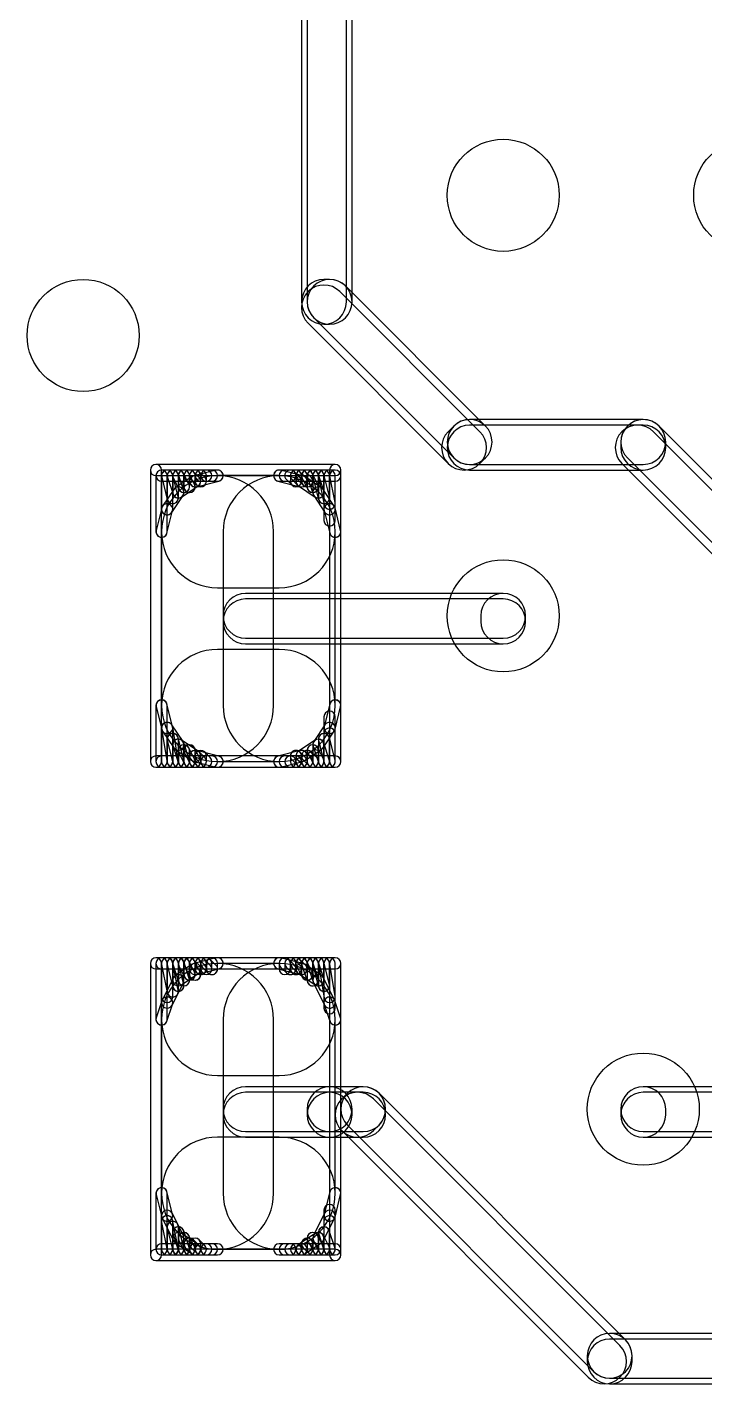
# Model space of a CAD drawing. Extents: x 2.7 to 76.1, y 3.1 to 47.6.
# Drawn here: x 14.99 to 18.06, y 6.9 to 13.05 of the extents above; entities that cross this region are included whole.
import ezdxf

# ---------------------------------------------------------------- set-up
doc = ezdxf.new("R2010")
doc.units = 0

msp = doc.modelspace()

# ---------------------------------------------------------------- linework, layer by layer
for points in [[(16.230575, 14.011275), (16.230575, 11.801475, 1), (16.433825, 11.801475), (16.433825, 14.011275, 1)], [(16.459225, 11.801475), (16.459225, 14.011275, 1), (16.255975, 14.011275), (16.255975, 11.801475, 1)], [(16.3322, 11.69985), (16.3576, 11.69985, 1), (16.3576, 11.9031), (16.3322, 11.9031, 1)], [(16.26034, 11.704215), (16.89534, 11.069215, 1), (17.039055, 11.21293), (16.404055, 11.84793, 1)], [(17.064455, 11.23833), (16.429455, 11.87333, 1), (16.28574, 11.729615), (16.92074, 11.094615, 1)], [(17.039055, 11.069215), (17.064455, 11.094615, 1), (16.92074, 11.23833), (16.89534, 11.21293, 1)], [(17.78, 11.2681), (16.9926, 11.2681, 1), (16.9926, 11.06485), (17.78, 11.06485, 1)], [(17.881625, 11.141075), (17.881625, 11.166475, 1), (17.678375, 11.166475), (17.678375, 11.141075, 1)], [(18.639255, 10.45093), (17.851855, 11.23833, 1), (17.70814, 11.094615), (18.49554, 10.307215, 1)], [(16.9926, 11.03945), (17.78, 11.03945, 1), (17.78, 11.2427), (16.9926, 11.2427, 1)], [(17.68274, 11.069215), (18.47014, 10.281815, 1), (18.613855, 10.42553), (17.826455, 11.21293, 1)], [(16.383, 11.0649), (15.5702, 11.0649, 1), (15.5702, 11.01405), (16.383, 11.01405, 1)], [(15.544775, 11.039475), (15.544775, 9.718675, 1), (15.595625, 9.718675), (15.595625, 11.039475, 1)], [(16.408425, 9.718675), (16.408425, 11.039475, 1), (16.357575, 11.039475), (16.357575, 9.718675, 1)], [(15.8496, 11.0395), (15.5956, 11.0395, 1), (15.5956, 10.98865), (15.8496, 10.98865, 1)], [(15.570175, 11.014075), (15.570175, 10.760075, 1), (15.621025, 10.760075), (15.621025, 11.014075, 1)], [(15.59633, 11.007905), (15.62173, 10.906305, 1), (15.671065, 10.91864), (15.645665, 11.02024, 1)], [(15.646425, 10.861675), (15.646425, 11.014075, 1), (15.595575, 11.014075), (15.595575, 10.861675, 1)], [(16.129, 11.0141), (15.8496, 11.0141, 1), (15.8496, 10.50605), (16.129, 10.50605, 1)], [(15.595575, 10.760075), (15.595575, 9.972675, 1), (16.103625, 9.972675), (16.103625, 10.760075, 1)], [(15.622275, 11.00603), (15.647675, 10.92983, 1), (15.69592, 10.945915), (15.67052, 11.022115, 1)], [(15.671825, 10.912475), (15.671825, 11.014075, 1), (15.620975, 11.014075), (15.620975, 10.912475, 1)], [(15.649055, 11.0027), (15.674455, 10.9519, 1), (15.71994, 10.974645), (15.69454, 11.025445, 1)], [(15.697225, 10.937875), (15.697225, 11.014075, 1), (15.646375, 11.014075), (15.646375, 10.937875, 1)], [(15.6859, 10.91672), (15.7621, 10.96752, 1), (15.733895, 11.009825), (15.657695, 10.959025, 1)], [(15.674455, 11.0027), (15.699855, 10.9519, 1), (15.74534, 10.974645), (15.71994, 11.025445, 1)], [(15.722625, 10.963275), (15.722625, 11.014075, 1), (15.671775, 11.014075), (15.671775, 10.963275, 1)], [(15.70462, 10.996095), (15.73002, 10.970695, 1), (15.765975, 11.00665), (15.740575, 11.03205, 1)], [(15.748025, 10.963275), (15.748025, 11.014075, 1), (15.697175, 11.014075), (15.697175, 10.963275, 1)], [(15.754165, 10.964005), (15.855765, 10.989405, 1), (15.84343, 11.03874), (15.74183, 11.01334, 1)], [(15.73002, 10.996095), (15.75542, 10.970695, 1), (15.791375, 11.00665), (15.765975, 11.03205, 1)], [(15.773425, 10.988675), (15.773425, 11.014075, 1), (15.722575, 11.014075), (15.722575, 10.988675, 1)], [(15.798825, 10.988675), (15.798825, 11.014075, 1), (15.747975, 11.014075), (15.747975, 10.988675, 1)], [(15.7734, 10.98865), (15.7988, 10.98865, 1), (15.7988, 11.0395), (15.7734, 11.0395, 1)], [(15.7988, 10.98865), (15.8242, 10.98865, 1), (15.8242, 11.0395), (15.7988, 11.0395, 1)], [(16.383025, 9.972675), (16.383025, 10.760075, 1), (15.874975, 10.760075), (15.874975, 9.972675, 1)], [(16.12283, 10.989405), (16.22443, 10.964005, 1), (16.236765, 11.01334), (16.135165, 11.03874, 1)], [(16.383, 11.0395), (16.129, 11.0395, 1), (16.129, 10.98865), (16.383, 10.98865, 1)], [(16.1544, 10.98865), (16.1798, 10.98865, 1), (16.1798, 11.0395), (16.1544, 11.0395, 1)], [(16.16182, 10.996095), (16.18722, 10.970695, 1), (16.223175, 11.00665), (16.197775, 11.03205, 1)], [(16.18722, 10.996095), (16.21262, 10.970695, 1), (16.248575, 11.00665), (16.223175, 11.03205, 1)], [(16.230625, 10.988675), (16.230625, 11.014075, 1), (16.179775, 11.014075), (16.179775, 10.988675, 1)], [(16.21262, 10.996095), (16.23802, 10.970695, 1), (16.273975, 11.00665), (16.248575, 11.03205, 1)], [(16.256025, 10.988675), (16.256025, 11.014075, 1), (16.205175, 11.014075), (16.205175, 10.988675, 1)], [(16.216495, 10.96752), (16.292695, 10.91672, 1), (16.3209, 10.959025), (16.2447, 11.009825, 1)], [(16.233255, 11.0027), (16.258655, 10.9519, 1), (16.30414, 10.974645), (16.27874, 11.025445, 1)], [(16.281425, 10.988675), (16.281425, 11.014075, 1), (16.230575, 11.014075), (16.230575, 10.988675, 1)], [(16.257275, 11.00603), (16.282675, 10.92983, 1), (16.33092, 10.945915), (16.30552, 11.022115, 1)], [(16.306825, 10.963275), (16.306825, 11.014075, 1), (16.255975, 11.014075), (16.255975, 10.963275, 1)], [(16.28213, 11.007905), (16.30753, 10.906305, 1), (16.356865, 10.91864), (16.331465, 11.02024, 1)], [(16.332225, 10.937875), (16.332225, 11.014075, 1), (16.281375, 11.014075), (16.281375, 10.937875, 1)], [(16.307265, 11.009085), (16.332665, 10.882085, 1), (16.38253, 10.89206), (16.35713, 11.01906, 1)], [(16.357625, 10.912475), (16.357625, 11.014075, 1), (16.306775, 11.014075), (16.306775, 10.912475, 1)], [(16.383025, 10.887075), (16.383025, 11.014075, 1), (16.332175, 11.014075), (16.332175, 10.887075, 1)], [(16.332175, 11.014075), (16.332175, 10.810875, 1), (16.383025, 10.810875), (16.383025, 11.014075, 1)], [(16.383025, 10.810875), (16.383025, 11.014075, 1), (16.332175, 11.014075), (16.332175, 10.810875, 1)], [(16.408425, 10.760075), (16.408425, 11.014075, 1), (16.357575, 11.014075), (16.357575, 10.760075, 1)], [(15.64215, 10.84757), (15.69295, 10.92377, 1), (15.650645, 10.951975), (15.599845, 10.875775, 1)], [(16.285645, 10.92377), (16.336445, 10.84757, 1), (16.37875, 10.875775), (16.32795, 10.951975, 1)], [(15.620265, 10.753905), (15.645665, 10.855505, 1), (15.59633, 10.86784), (15.57093, 10.76624, 1)], [(16.33293, 10.855505), (16.35833, 10.753905, 1), (16.407665, 10.76624), (16.382265, 10.86784, 1)], [(17.145, 10.4807), (15.9766, 10.4807, 1), (15.9766, 10.27745), (17.145, 10.27745, 1)], [(15.9766, 10.25205), (17.145, 10.25205, 1), (17.145, 10.4553), (15.9766, 10.4553, 1)], [(17.246625, 10.353675), (17.246625, 10.379075, 1), (17.043375, 10.379075), (17.043375, 10.353675, 1)], [(15.8496, 9.71865), (16.129, 9.71865, 1), (16.129, 10.2267), (15.8496, 10.2267, 1)], [(15.645665, 9.87724), (15.620265, 9.97884, 1), (15.57093, 9.966505), (15.59633, 9.864905, 1)], [(15.570175, 9.972675), (15.570175, 9.718675, 1), (15.621025, 9.718675), (15.621025, 9.972675, 1)], [(16.35833, 9.97884), (16.33293, 9.87724, 1), (16.382265, 9.864905), (16.407665, 9.966505, 1)], [(16.408425, 9.718675), (16.408425, 9.972675, 1), (16.357575, 9.972675), (16.357575, 9.718675, 1)], [(15.59592, 9.866895), (15.62132, 9.714495, 1), (15.671475, 9.72285), (15.646075, 9.87525, 1)], [(15.646425, 9.718675), (15.646425, 9.871075, 1), (15.595575, 9.871075), (15.595575, 9.718675, 1)], [(15.69295, 9.808975), (15.64215, 9.885175, 1), (15.599845, 9.85697), (15.650645, 9.78077, 1)], [(16.336445, 9.885175), (16.285645, 9.808975, 1), (16.32795, 9.78077), (16.37875, 9.85697, 1)], [(16.383025, 9.718675), (16.383025, 9.921875, 1), (16.332175, 9.921875), (16.332175, 9.718675, 1)], [(15.62173, 9.814105), (15.64713, 9.712505, 1), (15.696465, 9.72484), (15.671065, 9.82644, 1)], [(15.671825, 9.718675), (15.671825, 9.820275, 1), (15.620975, 9.820275), (15.620975, 9.718675, 1)], [(16.30753, 9.814105), (16.33293, 9.712505, 1), (16.382265, 9.72484), (16.356865, 9.82644, 1)], [(16.357625, 9.718675), (16.357625, 9.820275, 1), (16.306775, 9.820275), (16.306775, 9.718675, 1)], [(16.383025, 9.718675), (16.383025, 9.845675, 1), (16.332175, 9.845675), (16.332175, 9.718675, 1)], [(16.332175, 9.845675), (16.332175, 9.718675, 1), (16.383025, 9.718675), (16.383025, 9.845675, 1)], [(15.647675, 9.78683), (15.673075, 9.71063, 1), (15.72132, 9.726715), (15.69592, 9.802915, 1)], [(15.697225, 9.718675), (15.697225, 9.794875, 1), (15.646375, 9.794875), (15.646375, 9.718675, 1)], [(15.7621, 9.765225), (15.6859, 9.816025, 1), (15.657695, 9.77372), (15.733895, 9.72292, 1)], [(15.674455, 9.7581), (15.699855, 9.7073, 1), (15.74534, 9.730045), (15.71994, 9.780845, 1)], [(15.722625, 9.718675), (15.722625, 9.769475, 1), (15.671775, 9.769475), (15.671775, 9.718675, 1)], [(15.699855, 9.7581), (15.725255, 9.7073, 1), (15.77074, 9.730045), (15.74534, 9.780845, 1)], [(15.748025, 9.718675), (15.748025, 9.769475, 1), (15.697175, 9.769475), (15.697175, 9.718675, 1)], [(16.292695, 9.816025), (16.216495, 9.765225, 1), (16.2447, 9.72292), (16.3209, 9.77372, 1)], [(16.258655, 9.7581), (16.284055, 9.7073, 1), (16.32954, 9.730045), (16.30414, 9.780845, 1)], [(16.306825, 9.718675), (16.306825, 9.769475, 1), (16.255975, 9.769475), (16.255975, 9.718675, 1)], [(16.282675, 9.78683), (16.308075, 9.71063, 1), (16.35632, 9.726715), (16.33092, 9.802915, 1)], [(16.332225, 9.718675), (16.332225, 9.794875, 1), (16.281375, 9.794875), (16.281375, 9.718675, 1)], [(15.5702, 9.69325), (16.383, 9.69325, 1), (16.383, 9.7441), (15.5702, 9.7441, 1)], [(15.5956, 9.69325), (15.8496, 9.69325, 1), (15.8496, 9.7441), (15.5956, 9.7441, 1)], [(15.855765, 9.74334), (15.754165, 9.76874, 1), (15.74183, 9.719405), (15.84343, 9.694005, 1)], [(15.73002, 9.726095), (15.75542, 9.700695, 1), (15.791375, 9.73665), (15.765975, 9.76205, 1)], [(15.773425, 9.718675), (15.773425, 9.744075, 1), (15.722575, 9.744075), (15.722575, 9.718675, 1)], [(15.75542, 9.726095), (15.78082, 9.700695, 1), (15.816775, 9.73665), (15.791375, 9.76205, 1)], [(15.798825, 9.718675), (15.798825, 9.744075, 1), (15.747975, 9.744075), (15.747975, 9.718675, 1)], [(15.7988, 9.69325), (15.8242, 9.69325, 1), (15.8242, 9.7441), (15.7988, 9.7441, 1)], [(16.22443, 9.76874), (16.12283, 9.74334, 1), (16.135165, 9.694005), (16.236765, 9.719405, 1)], [(16.129, 9.69325), (16.383, 9.69325, 1), (16.383, 9.7441), (16.129, 9.7441, 1)], [(16.1544, 9.69325), (16.1798, 9.69325, 1), (16.1798, 9.7441), (16.1544, 9.7441, 1)], [(16.1798, 9.69325), (16.2052, 9.69325, 1), (16.2052, 9.7441), (16.1798, 9.7441, 1)], [(16.18722, 9.726095), (16.21262, 9.700695, 1), (16.248575, 9.73665), (16.223175, 9.76205, 1)], [(16.230625, 9.718675), (16.230625, 9.744075, 1), (16.179775, 9.744075), (16.179775, 9.718675, 1)], [(16.21262, 9.726095), (16.23802, 9.700695, 1), (16.273975, 9.73665), (16.248575, 9.76205, 1)], [(16.256025, 9.718675), (16.256025, 9.744075, 1), (16.205175, 9.744075), (16.205175, 9.718675, 1)], [(16.23802, 9.726095), (16.26342, 9.700695, 1), (16.299375, 9.73665), (16.273975, 9.76205, 1)], [(16.281425, 9.718675), (16.281425, 9.744075, 1), (16.230575, 9.744075), (16.230575, 9.718675, 1)], [(16.383, 8.8297), (15.5702, 8.8297, 1), (15.5702, 8.77885), (16.383, 8.77885, 1)], [(15.544775, 8.804275), (15.544775, 7.483475, 1), (15.595625, 7.483475), (15.595625, 8.804275, 1)], [(15.8496, 8.8297), (15.5956, 8.8297, 1), (15.5956, 8.77885), (15.8496, 8.77885, 1)], [(15.570175, 8.804275), (15.570175, 8.550275, 1), (15.621025, 8.550275), (15.621025, 8.804275, 1)], [(15.596065, 8.799285), (15.621465, 8.672285, 1), (15.67133, 8.68226), (15.64593, 8.80926, 1)], [(15.646425, 8.651875), (15.646425, 8.804275, 1), (15.595575, 8.804275), (15.595575, 8.651875, 1)], [(16.129, 8.8043), (15.8496, 8.8043, 1), (15.8496, 8.29625), (16.129, 8.29625, 1)], [(15.595575, 8.550275), (15.595575, 7.762875, 1), (16.103625, 7.762875), (16.103625, 8.550275, 1)], [(15.62173, 8.798105), (15.64713, 8.696505, 1), (15.696465, 8.70884), (15.671065, 8.81044, 1)], [(15.671825, 8.677275), (15.671825, 8.804275, 1), (15.620975, 8.804275), (15.620975, 8.677275, 1)], [(15.647675, 8.79623), (15.673075, 8.72003, 1), (15.72132, 8.736115), (15.69592, 8.812315, 1)], [(15.697225, 8.702675), (15.697225, 8.804275, 1), (15.646375, 8.804275), (15.646375, 8.702675, 1)], [(15.6859, 8.70692), (15.7621, 8.75772, 1), (15.733895, 8.800025), (15.657695, 8.749225, 1)], [(15.674455, 8.7929), (15.699855, 8.7421, 1), (15.74534, 8.764845), (15.71994, 8.815645, 1)], [(15.722625, 8.728075), (15.722625, 8.804275, 1), (15.671775, 8.804275), (15.671775, 8.728075, 1)], [(15.699855, 8.7929), (15.725255, 8.7421, 1), (15.77074, 8.764845), (15.74534, 8.815645, 1)], [(15.748025, 8.753475), (15.748025, 8.804275, 1), (15.697175, 8.804275), (15.697175, 8.753475, 1)], [(15.754165, 8.754205), (15.855765, 8.779605, 1), (15.84343, 8.82894), (15.74183, 8.80354, 1)], [(15.73002, 8.786295), (15.75542, 8.760895, 1), (15.791375, 8.79685), (15.765975, 8.82225, 1)], [(15.773425, 8.753475), (15.773425, 8.804275, 1), (15.722575, 8.804275), (15.722575, 8.753475, 1)], [(15.75542, 8.786295), (15.78082, 8.760895, 1), (15.816775, 8.79685), (15.791375, 8.82225, 1)], [(15.798825, 8.778875), (15.798825, 8.804275, 1), (15.747975, 8.804275), (15.747975, 8.778875, 1)], [(15.78082, 8.786295), (15.80622, 8.760895, 1), (15.842175, 8.79685), (15.816775, 8.82225, 1)], [(15.824225, 8.778875), (15.824225, 8.804275, 1), (15.773375, 8.804275), (15.773375, 8.778875, 1)], [(15.849625, 8.778875), (15.849625, 8.804275, 1), (15.798775, 8.804275), (15.798775, 8.778875, 1)], [(15.798775, 8.804275), (15.798775, 8.778875, 1), (15.849625, 8.778875), (15.849625, 8.804275, 1)], [(15.849625, 8.778875), (15.849625, 8.804275, 1), (15.798775, 8.804275), (15.798775, 8.778875, 1)], [(16.383025, 7.762875), (16.383025, 8.550275, 1), (15.874975, 8.550275), (15.874975, 7.762875, 1)], [(16.12283, 8.779605), (16.22443, 8.754205, 1), (16.236765, 8.80354), (16.135165, 8.82894, 1)], [(16.383, 8.8297), (16.129, 8.8297, 1), (16.129, 8.77885), (16.383, 8.77885, 1)], [(16.13642, 8.786295), (16.16182, 8.760895, 1), (16.197775, 8.79685), (16.172375, 8.82225, 1)], [(16.179825, 8.778875), (16.179825, 8.804275, 1), (16.128975, 8.804275), (16.128975, 8.778875, 1)], [(16.16182, 8.786295), (16.18722, 8.760895, 1), (16.223175, 8.79685), (16.197775, 8.82225, 1)], [(16.205225, 8.778875), (16.205225, 8.804275, 1), (16.154375, 8.804275), (16.154375, 8.778875, 1)], [(16.18722, 8.786295), (16.21262, 8.760895, 1), (16.248575, 8.79685), (16.223175, 8.82225, 1)], [(16.230625, 8.778875), (16.230625, 8.804275, 1), (16.179775, 8.804275), (16.179775, 8.778875, 1)], [(16.207855, 8.7929), (16.233255, 8.7421, 1), (16.27874, 8.764845), (16.25334, 8.815645, 1)], [(16.256025, 8.778875), (16.256025, 8.804275, 1), (16.205175, 8.804275), (16.205175, 8.778875, 1)], [(16.216495, 8.75772), (16.292695, 8.70692, 1), (16.3209, 8.749225), (16.2447, 8.800025, 1)], [(16.231875, 8.79623), (16.257275, 8.72003, 1), (16.30552, 8.736115), (16.28012, 8.812315, 1)], [(16.281425, 8.753475), (16.281425, 8.804275, 1), (16.230575, 8.804275), (16.230575, 8.753475, 1)], [(16.257275, 8.79623), (16.282675, 8.72003, 1), (16.33092, 8.736115), (16.30552, 8.812315, 1)], [(16.306825, 8.728075), (16.306825, 8.804275, 1), (16.255975, 8.804275), (16.255975, 8.728075, 1)], [(16.28213, 8.798105), (16.30753, 8.696505, 1), (16.356865, 8.70884), (16.331465, 8.81044, 1)], [(16.332225, 8.728075), (16.332225, 8.804275, 1), (16.281375, 8.804275), (16.281375, 8.728075, 1)], [(16.30712, 8.800095), (16.33252, 8.647695, 1), (16.382675, 8.65605), (16.357275, 8.80845, 1)], [(16.357625, 8.702675), (16.357625, 8.804275, 1), (16.306775, 8.804275), (16.306775, 8.702675, 1)], [(16.383025, 8.651875), (16.383025, 8.804275, 1), (16.332175, 8.804275), (16.332175, 8.651875, 1)], [(16.332175, 8.804275), (16.332175, 8.601075, 1), (16.383025, 8.601075), (16.383025, 8.804275, 1)], [(16.383025, 8.601075), (16.383025, 8.804275, 1), (16.332175, 8.804275), (16.332175, 8.601075, 1)], [(16.408425, 8.550275), (16.408425, 8.804275, 1), (16.357575, 8.804275), (16.357575, 8.550275, 1)], [(16.408425, 7.483475), (16.408425, 8.804275, 1), (16.357575, 8.804275), (16.357575, 7.483475, 1)], [(15.64374, 8.6151), (15.69454, 8.7167, 1), (15.649055, 8.739445), (15.598255, 8.637845, 1)], [(16.284055, 8.7167), (16.334855, 8.6151, 1), (16.38034, 8.637845), (16.32954, 8.739445, 1)], [(15.61972, 8.54223), (15.64512, 8.61843, 1), (15.596875, 8.634515), (15.571475, 8.558315, 1)], [(16.333475, 8.61843), (16.358875, 8.54223, 1), (16.40712, 8.558315), (16.38172, 8.634515, 1)], [(16.3576, 8.2455), (15.9766, 8.2455, 1), (15.9766, 8.04225), (16.3576, 8.04225, 1)], [(16.51, 8.2455), (16.3576, 8.2455, 1), (16.3576, 8.04225), (16.51, 8.04225, 1)], [(16.255975, 8.143875), (16.255975, 8.118475, 1), (16.459225, 8.118475), (16.459225, 8.143875, 1)], [(16.459225, 8.118475), (16.459225, 8.143875, 1), (16.255975, 8.143875), (16.255975, 8.118475, 1)], [(16.43814, 8.21573), (16.41274, 8.19033, 1), (16.556455, 8.046615), (16.581855, 8.072015, 1)], [(17.699455, 7.09813), (16.581855, 8.21573, 1), (16.43814, 8.072015), (17.55574, 6.954415, 1)], [(19.3802, 8.2455), (17.78, 8.2455, 1), (17.78, 8.04225), (19.3802, 8.04225, 1)], [(17.678375, 8.143875), (17.678375, 8.118475, 1), (17.881625, 8.118475), (17.881625, 8.143875, 1)], [(15.9766, 8.01685), (16.3576, 8.01685, 1), (16.3576, 8.2201), (15.9766, 8.2201, 1)], [(16.3576, 8.01685), (16.51, 8.01685, 1), (16.51, 8.2201), (16.3576, 8.2201, 1)], [(16.41274, 8.046615), (17.53034, 6.929015, 1), (17.674055, 7.07273), (16.556455, 8.19033, 1)], [(17.78, 8.01685), (19.3802, 8.01685, 1), (19.3802, 8.2201), (17.78, 8.2201, 1)], [(15.8496, 7.50885), (16.129, 7.50885, 1), (16.129, 8.0169), (15.8496, 8.0169, 1)], [(15.645665, 7.66744), (15.620265, 7.76904, 1), (15.57093, 7.756705), (15.59633, 7.655105, 1)], [(15.570175, 7.762875), (15.570175, 7.508875, 1), (15.621025, 7.508875), (15.621025, 7.762875, 1)], [(16.35833, 7.76904), (16.33293, 7.66744, 1), (16.382265, 7.655105), (16.407665, 7.756705, 1)], [(16.408425, 7.508875), (16.408425, 7.762875, 1), (16.357575, 7.762875), (16.357575, 7.508875, 1)], [(15.69454, 7.571045), (15.64374, 7.672645, 1), (15.598255, 7.6499), (15.649055, 7.5483, 1)], [(16.334855, 7.672645), (16.284055, 7.571045, 1), (16.32954, 7.5483), (16.38034, 7.6499, 1)], [(16.383025, 7.508875), (16.383025, 7.686675, 1), (16.332175, 7.686675), (16.332175, 7.508875, 1)], [(15.596065, 7.630885), (15.621465, 7.503885, 1), (15.67133, 7.51386), (15.64593, 7.64086, 1)], [(15.646425, 7.508875), (15.646425, 7.635875, 1), (15.595575, 7.635875), (15.595575, 7.508875, 1)], [(15.62173, 7.604305), (15.64713, 7.502705, 1), (15.696465, 7.51504), (15.671065, 7.61664, 1)], [(15.671825, 7.508875), (15.671825, 7.610475, 1), (15.620975, 7.610475), (15.620975, 7.508875, 1)], [(16.383025, 7.508875), (16.383025, 7.635875, 1), (16.332175, 7.635875), (16.332175, 7.508875, 1)], [(16.332175, 7.635875), (16.332175, 7.508875, 1), (16.383025, 7.508875), (16.383025, 7.635875, 1)], [(15.647675, 7.57703), (15.673075, 7.50083, 1), (15.72132, 7.516915), (15.69592, 7.593115, 1)], [(15.697225, 7.508875), (15.697225, 7.585075, 1), (15.646375, 7.585075), (15.646375, 7.508875, 1)], [(15.7621, 7.530025), (15.6859, 7.580825, 1), (15.657695, 7.53852), (15.733895, 7.48772, 1)], [(15.674455, 7.5483), (15.699855, 7.4975, 1), (15.74534, 7.520245), (15.71994, 7.571045, 1)], [(15.722625, 7.508875), (15.722625, 7.559675, 1), (15.671775, 7.559675), (15.671775, 7.508875, 1)], [(16.292695, 7.580825), (16.216495, 7.530025, 1), (16.2447, 7.48772), (16.3209, 7.53852, 1)], [(16.258655, 7.5483), (16.284055, 7.4975, 1), (16.32954, 7.520245), (16.30414, 7.571045, 1)], [(16.306825, 7.508875), (16.306825, 7.559675, 1), (16.255975, 7.559675), (16.255975, 7.508875, 1)], [(16.284055, 7.5483), (16.309455, 7.4975, 1), (16.35494, 7.520245), (16.32954, 7.571045, 1)], [(16.332225, 7.508875), (16.332225, 7.559675, 1), (16.281375, 7.559675), (16.281375, 7.508875, 1)], [(16.308075, 7.57703), (16.333475, 7.50083, 1), (16.38172, 7.516915), (16.35632, 7.593115, 1)], [(16.357625, 7.508875), (16.357625, 7.585075, 1), (16.306775, 7.585075), (16.306775, 7.508875, 1)], [(15.5702, 7.45805), (16.383, 7.45805, 1), (16.383, 7.5089), (15.5702, 7.5089, 1)], [(15.5956, 7.48345), (15.8496, 7.48345, 1), (15.8496, 7.5343), (15.5956, 7.5343, 1)], [(15.70462, 7.516295), (15.73002, 7.490895, 1), (15.765975, 7.52685), (15.740575, 7.55225, 1)], [(15.748025, 7.508875), (15.748025, 7.534275, 1), (15.697175, 7.534275), (15.697175, 7.508875, 1)], [(15.73002, 7.516295), (15.75542, 7.490895, 1), (15.791375, 7.52685), (15.765975, 7.55225, 1)], [(15.773425, 7.508875), (15.773425, 7.534275, 1), (15.722575, 7.534275), (15.722575, 7.508875, 1)], [(15.8496, 7.5343), (15.748, 7.5343, 1), (15.748, 7.48345), (15.8496, 7.48345, 1)], [(15.7734, 7.48345), (15.7988, 7.48345, 1), (15.7988, 7.5343), (15.7734, 7.5343, 1)], [(15.7988, 7.48345), (15.8242, 7.48345, 1), (15.8242, 7.5343), (15.7988, 7.5343, 1)], [(16.2306, 7.5343), (16.129, 7.5343, 1), (16.129, 7.48345), (16.2306, 7.48345, 1)], [(16.129, 7.48345), (16.383, 7.48345, 1), (16.383, 7.5343), (16.129, 7.5343, 1)], [(16.1544, 7.48345), (16.1798, 7.48345, 1), (16.1798, 7.5343), (16.1544, 7.5343, 1)], [(16.1798, 7.48345), (16.2052, 7.48345, 1), (16.2052, 7.5343), (16.1798, 7.5343, 1)], [(16.2052, 7.48345), (16.2306, 7.48345, 1), (16.2306, 7.5343), (16.2052, 7.5343, 1)], [(16.2306, 7.48345), (16.256, 7.48345, 1), (16.256, 7.5343), (16.2306, 7.5343, 1)], [(16.23802, 7.516295), (16.26342, 7.490895, 1), (16.299375, 7.52685), (16.273975, 7.55225, 1)], [(16.281425, 7.508875), (16.281425, 7.534275, 1), (16.230575, 7.534275), (16.230575, 7.508875, 1)], [(22.86, 7.1279), (17.6276, 7.1279, 1), (17.6276, 6.92465), (22.86, 6.92465, 1)], [(17.525975, 7.026275), (17.525975, 7.000875, 1), (17.729225, 7.000875), (17.729225, 7.026275, 1)], [(17.6276, 6.89925), (22.86, 6.89925, 1), (22.86, 7.1025), (17.6276, 7.1025, 1)]]:
    msp.add_lwpolyline(points, format="xyb", close=True)
for centre in [(17.145, 12.284075), (18.2626, 12.284075), (15.24, 11.649075), (17.145, 10.379075), (17.78, 8.143875)]:
    msp.add_circle(centre, 0.254)

doc.saveas('drawing.dxf')
